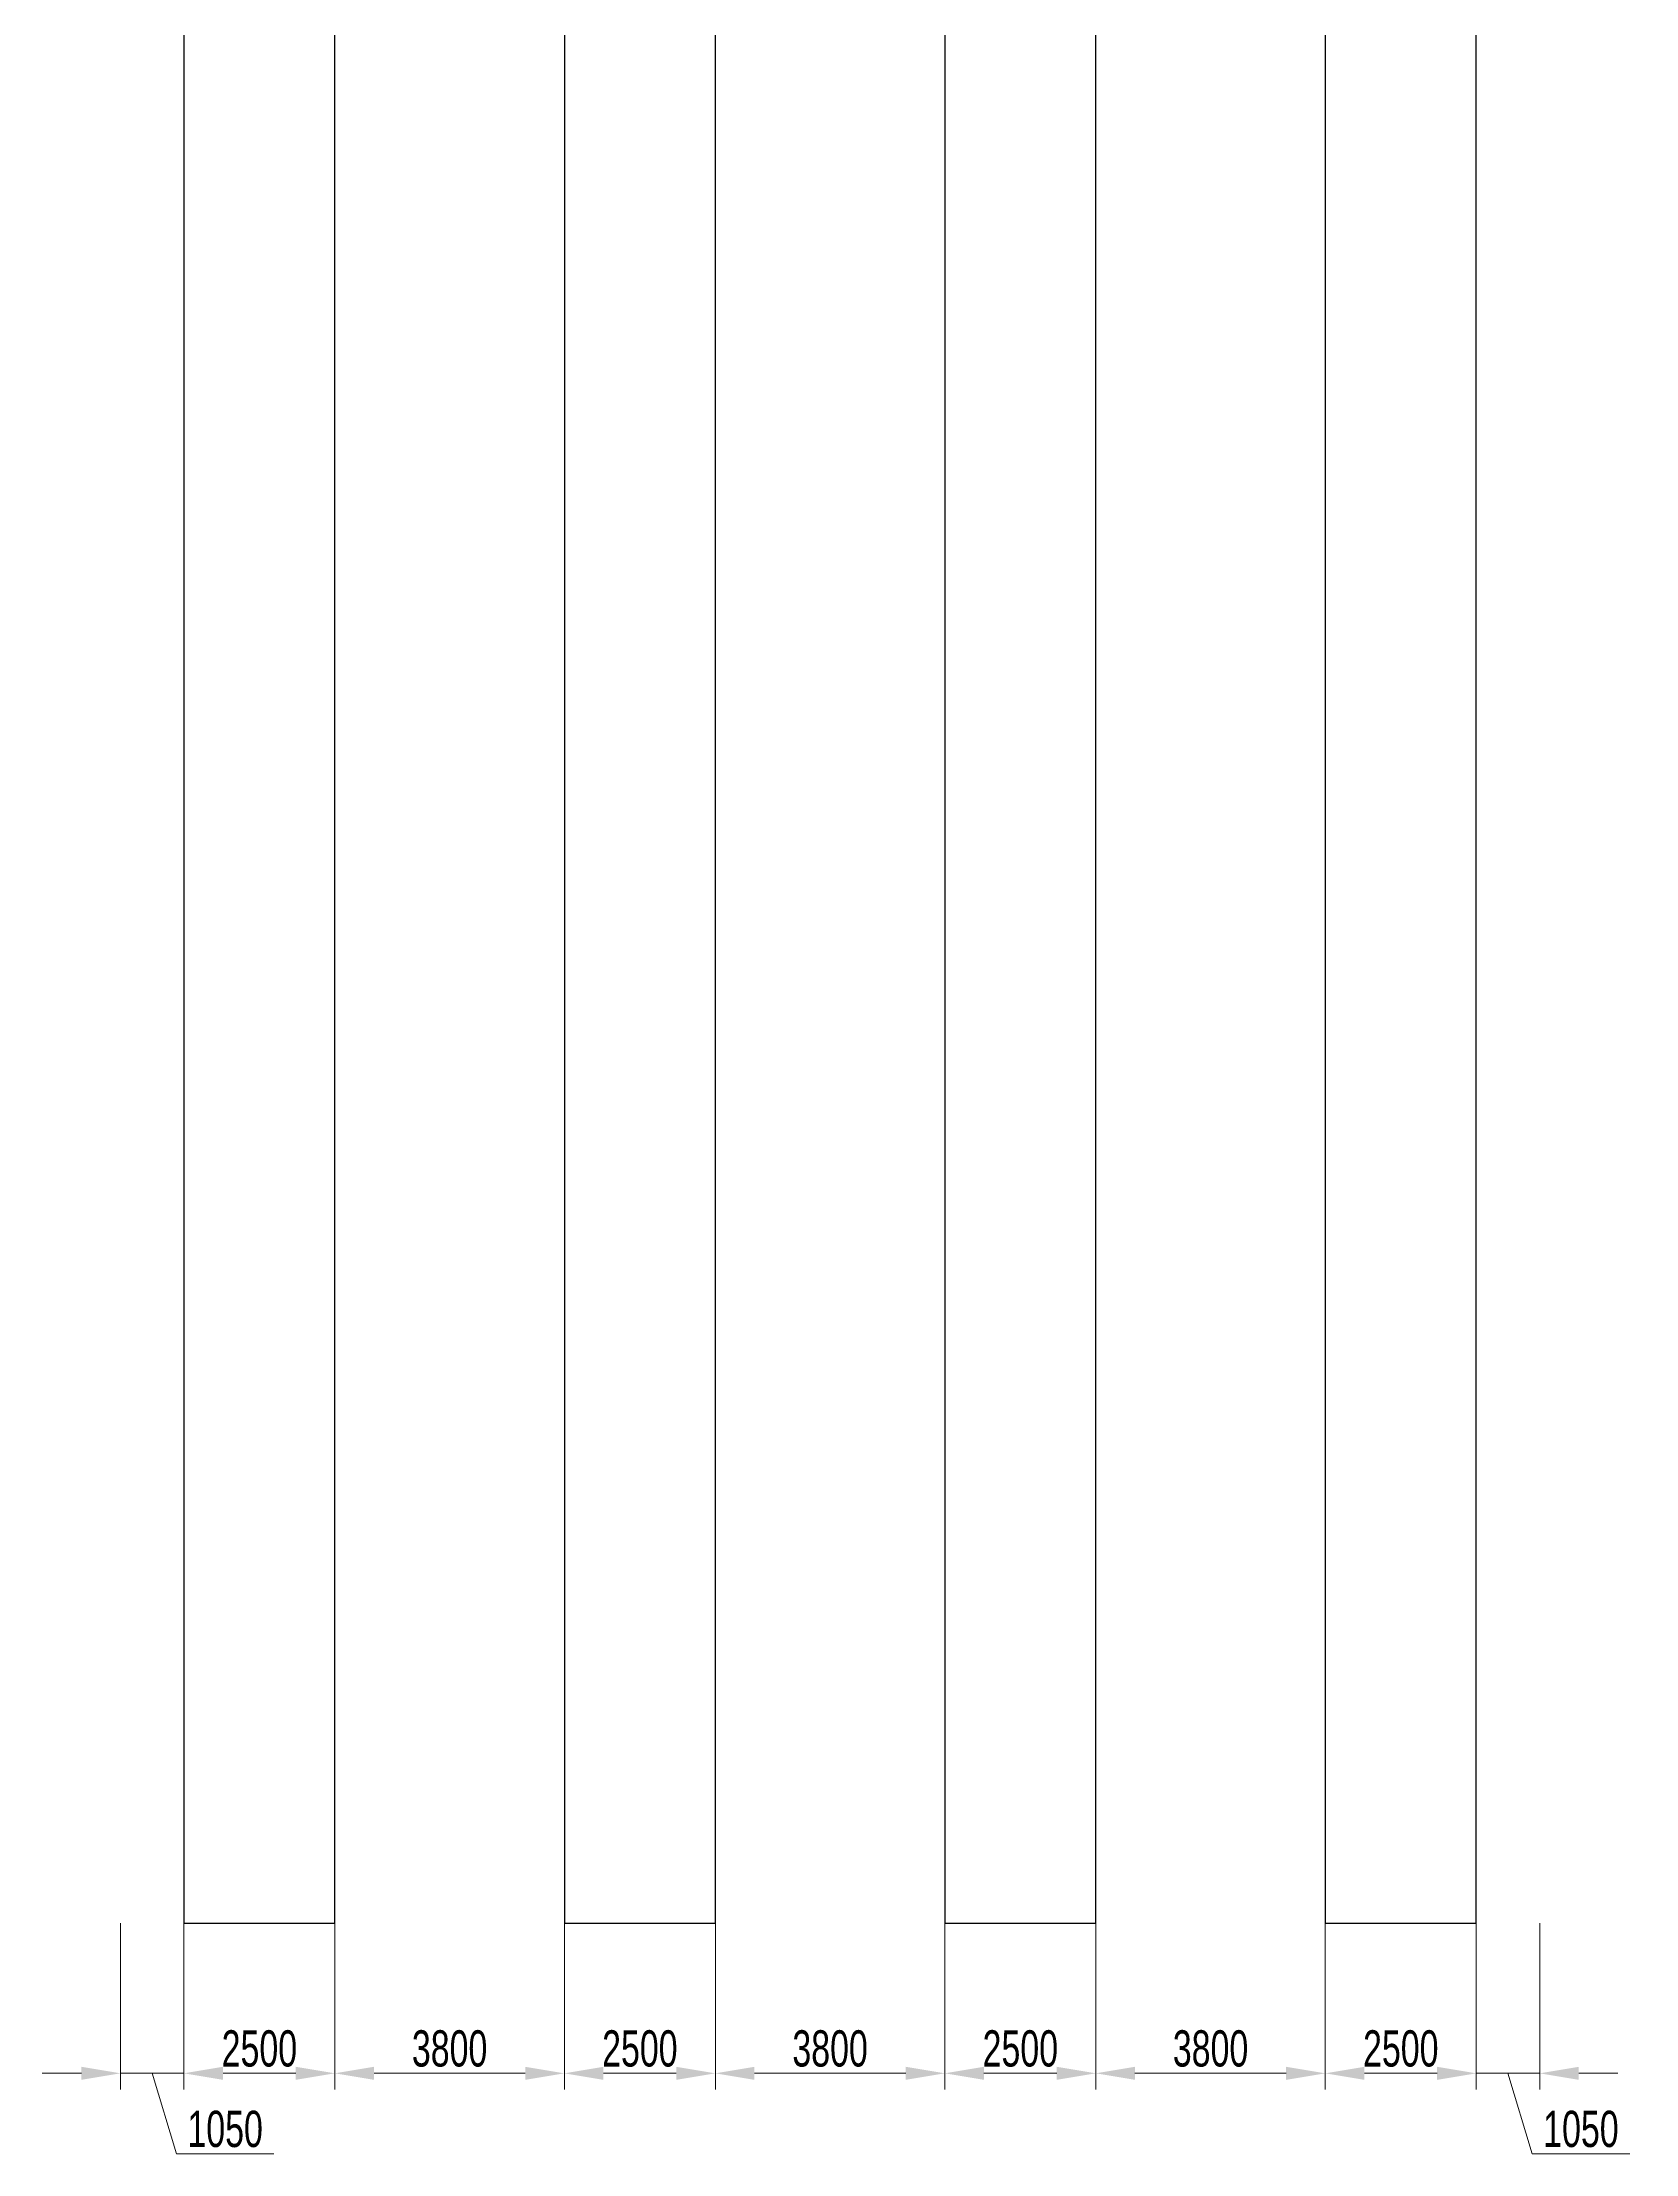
# Model space of a CAD drawing. Header units: millimetres. Extents: x 321435 to 489435, y -71599 to 47189.
# Drawn here: x 421040 to 447427, y -23906 to 11047 of the extents above; entities that cross this region are included whole.
import ezdxf

# ---------------------------------------------------------------- set-up
doc = ezdxf.new("R2010")
doc.units = ezdxf.units.MM
doc.header["$LTSCALE"] = 0.3
doc.header["$PDMODE"] = 34
doc.header["$PDSIZE"] = 5
doc.layers.get('Defpoints').update_dxf_attribs({"lineweight": 50})
doc.layers.add('轮廓线', color=3, linetype='Continuous', lineweight=50)
doc.styles.add('CIVIL', font='fsdb_e.shx', dxfattribs={"width": 0.7, "height": 600, "bigfont": 'fsdb.shx'})
doc.dimstyles.new('修改1', dxfattribs={"dimscale": 0.216, "dimtxt": 600, "dimasz": 3000, "dimexe": 1250, "dimexo": 0.625, "dimgap": 500, "dimtad": 1, "dimdec": 0, "dimdsep": 46, "dimtxsty": 'CIVIL', "dimcen": 2.5, "dimclrd": 3, "dimclre": 3, "dimclrt": 3, "dimadec": 0, "dimazin": 0, "dimtfac": 1, "dimtdec": 0, "dimtmove": 1, "dimatfit": 3, "dimfxl": 1, "dimlwd": 18, "dimlwe": 18, "dimarcsym": 0})

# ---------------------------------------------------------------- blocks, each defined once
blk = doc.blocks.new('*D217')
at = {"layer": 'Defpoints', "color": 0, "ltscale": 100, "transparency": 16777216}
for p in [(422336, -20090), (423386, -20090), (422336, -22574)]:
    blk.add_point(p, dxfattribs=at)
at = {"layer": '轮廓线', "color": 3, "lineweight": 18, "ltscale": 100, "transparency": 16777216}
for p, q in [((422336, -20090), (422336, -22844)), ((423386, -20090), (423386, -22844)), ((421688, -22574), (421040, -22574)), ((423386, -22574), (422336, -22574)), ((423386, -22574), (422336, -22574)), ((422861, -22574), (423261, -23906)), ((424034, -22574), (424682, -22574)), ((423261, -23906), (424877, -23906))]:
    blk.add_line(p, q, dxfattribs=at)
at = {"layer": '轮廓线', "color": 3, "ltscale": 100, "transparency": 16777216}
for points in [[(421688, -22466), (421688, -22682), (422336, -22574)], [(424034, -22466), (424034, -22682), (423386, -22574)]]:
    blk.add_solid(points, dxfattribs=at)
at = {"layer": '轮廓线', "color": 3, "ltscale": 100, "transparency": 16777216, "insert": (424069, -23498), "char_height": 600, "attachment_point": 5, "style": 'CIVIL'}
blk.add_mtext('1050', dxfattribs=at)
blk = doc.blocks.new('*D218')
at = {"layer": 'Defpoints', "color": 0, "ltscale": 100, "transparency": 16777216}
for p in [(423386, -20090), (425886, -20090), (425886, -22574)]:
    blk.add_point(p, dxfattribs=at)
at = {"layer": '轮廓线', "color": 3, "lineweight": 18, "ltscale": 100, "transparency": 16777216}
for p, q in [((423386, -20090), (423386, -22844)), ((425886, -20090), (425886, -22844)), ((424034, -22574), (425238, -22574))]:
    blk.add_line(p, q, dxfattribs=at)
at = {"layer": '轮廓线', "color": 3, "ltscale": 100, "transparency": 16777216}
for points in [[(424034, -22466), (424034, -22682), (423386, -22574)], [(425238, -22466), (425238, -22682), (425886, -22574)]]:
    blk.add_solid(points, dxfattribs=at)
at = {"layer": '轮廓线', "color": 3, "ltscale": 100, "transparency": 16777216, "insert": (424636, -22166), "char_height": 600, "attachment_point": 5, "style": 'CIVIL'}
blk.add_mtext('2500', dxfattribs=at)
blk = doc.blocks.new('*D219')
at = {"layer": 'Defpoints', "color": 0, "ltscale": 100, "transparency": 16777216}
for p in [(425886, -20090), (429686, -20090), (429686, -22574)]:
    blk.add_point(p, dxfattribs=at)
at = {"layer": '轮廓线', "color": 3, "lineweight": 18, "ltscale": 100, "transparency": 16777216}
for p, q in [((425886, -20090), (425886, -22844)), ((429686, -20090), (429686, -22844)), ((426534, -22574), (429038, -22574))]:
    blk.add_line(p, q, dxfattribs=at)
at = {"layer": '轮廓线', "color": 3, "ltscale": 100, "transparency": 16777216}
for points in [[(426534, -22466), (426534, -22682), (425886, -22574)], [(429038, -22466), (429038, -22682), (429686, -22574)]]:
    blk.add_solid(points, dxfattribs=at)
at = {"layer": '轮廓线', "color": 3, "ltscale": 100, "transparency": 16777216, "insert": (427786, -22166), "char_height": 600, "attachment_point": 5, "style": 'CIVIL'}
blk.add_mtext('3800', dxfattribs=at)
blk = doc.blocks.new('*D220')
at = {"layer": 'Defpoints', "color": 0, "ltscale": 100, "transparency": 16777216}
for p in [(429686, -20090), (432186, -20090), (432186, -22574)]:
    blk.add_point(p, dxfattribs=at)
at = {"layer": '轮廓线', "color": 3, "lineweight": 18, "ltscale": 100, "transparency": 16777216}
for p, q in [((429686, -20090), (429686, -22844)), ((432186, -20090), (432186, -22844)), ((430334, -22574), (431538, -22574))]:
    blk.add_line(p, q, dxfattribs=at)
at = {"layer": '轮廓线', "color": 3, "ltscale": 100, "transparency": 16777216}
for points in [[(430334, -22466), (430334, -22682), (429686, -22574)], [(431538, -22466), (431538, -22682), (432186, -22574)]]:
    blk.add_solid(points, dxfattribs=at)
at = {"layer": '轮廓线', "color": 3, "ltscale": 100, "transparency": 16777216, "insert": (430936, -22166), "char_height": 600, "attachment_point": 5, "style": 'CIVIL'}
blk.add_mtext('2500', dxfattribs=at)
blk = doc.blocks.new('*D221')
at = {"layer": 'Defpoints', "color": 0, "ltscale": 100, "transparency": 16777216}
for p in [(432186, -20090), (435986, -20090), (435986, -22574)]:
    blk.add_point(p, dxfattribs=at)
at = {"layer": '轮廓线', "color": 3, "lineweight": 18, "ltscale": 100, "transparency": 16777216}
for p, q in [((432186, -20090), (432186, -22844)), ((435986, -20090), (435986, -22844)), ((432834, -22574), (435338, -22574))]:
    blk.add_line(p, q, dxfattribs=at)
at = {"layer": '轮廓线', "color": 3, "ltscale": 100, "transparency": 16777216}
for points in [[(432834, -22466), (432834, -22682), (432186, -22574)], [(435338, -22466), (435338, -22682), (435986, -22574)]]:
    blk.add_solid(points, dxfattribs=at)
at = {"layer": '轮廓线', "color": 3, "ltscale": 100, "transparency": 16777216, "insert": (434086, -22166), "char_height": 600, "attachment_point": 5, "style": 'CIVIL'}
blk.add_mtext('3800', dxfattribs=at)
blk = doc.blocks.new('*D222')
at = {"layer": 'Defpoints', "color": 0, "ltscale": 100, "transparency": 16777216}
for p in [(435986, -20090), (438486, -20090), (438486, -22574)]:
    blk.add_point(p, dxfattribs=at)
at = {"layer": '轮廓线', "color": 3, "lineweight": 18, "ltscale": 100, "transparency": 16777216}
for p, q in [((435986, -20090), (435986, -22844)), ((438486, -20090), (438486, -22844)), ((436634, -22574), (437838, -22574))]:
    blk.add_line(p, q, dxfattribs=at)
at = {"layer": '轮廓线', "color": 3, "ltscale": 100, "transparency": 16777216}
for points in [[(436634, -22466), (436634, -22682), (435986, -22574)], [(437838, -22466), (437838, -22682), (438486, -22574)]]:
    blk.add_solid(points, dxfattribs=at)
at = {"layer": '轮廓线', "color": 3, "ltscale": 100, "transparency": 16777216, "insert": (437236, -22166), "char_height": 600, "attachment_point": 5, "style": 'CIVIL'}
blk.add_mtext('2500', dxfattribs=at)
blk = doc.blocks.new('*D223')
at = {"layer": 'Defpoints', "color": 0, "ltscale": 100, "transparency": 16777216}
for p in [(438486, -20090), (442286, -20090), (442286, -22574)]:
    blk.add_point(p, dxfattribs=at)
at = {"layer": '轮廓线', "color": 3, "lineweight": 18, "ltscale": 100, "transparency": 16777216}
for p, q in [((438486, -20090), (438486, -22844)), ((442286, -20090), (442286, -22844)), ((439134, -22574), (441638, -22574))]:
    blk.add_line(p, q, dxfattribs=at)
at = {"layer": '轮廓线', "color": 3, "ltscale": 100, "transparency": 16777216}
for points in [[(439134, -22466), (439134, -22682), (438486, -22574)], [(441638, -22466), (441638, -22682), (442286, -22574)]]:
    blk.add_solid(points, dxfattribs=at)
at = {"layer": '轮廓线', "color": 3, "ltscale": 100, "transparency": 16777216, "insert": (440386, -22166), "char_height": 600, "attachment_point": 5, "style": 'CIVIL'}
blk.add_mtext('3800', dxfattribs=at)
blk = doc.blocks.new('*D225')
at = {"layer": 'Defpoints', "color": 0, "ltscale": 100, "transparency": 16777216}
for p in [(444786, -20090), (445836, -20090), (445836, -22574)]:
    blk.add_point(p, dxfattribs=at)
at = {"layer": '轮廓线', "color": 3, "lineweight": 18, "ltscale": 100, "transparency": 16777216}
for p, q in [((444786, -20090), (444786, -22844)), ((445836, -20090), (445836, -22844)), ((444138, -22574), (443490, -22574)), ((444786, -22574), (445836, -22574)), ((444786, -22574), (445836, -22574)), ((445311, -22574), (445711, -23906)), ((446484, -22574), (447132, -22574)), ((445711, -23906), (447327, -23906))]:
    blk.add_line(p, q, dxfattribs=at)
at = {"layer": '轮廓线', "color": 3, "ltscale": 100, "transparency": 16777216}
for points in [[(444138, -22466), (444138, -22682), (444786, -22574)], [(446484, -22466), (446484, -22682), (445836, -22574)]]:
    blk.add_solid(points, dxfattribs=at)
at = {"layer": '轮廓线', "color": 3, "ltscale": 100, "transparency": 16777216, "insert": (446519, -23498), "char_height": 600, "attachment_point": 5, "style": 'CIVIL'}
blk.add_mtext('1050', dxfattribs=at)
blk = doc.blocks.new('*D224')
at = {"layer": 'Defpoints', "color": 0, "ltscale": 100, "transparency": 16777216}
for p in [(442286, -20090), (444786, -20090), (442286, -22574)]:
    blk.add_point(p, dxfattribs=at)
at = {"layer": '轮廓线', "color": 3, "lineweight": 18, "ltscale": 100, "transparency": 16777216}
for p, q in [((442286, -20090), (442286, -22844)), ((444786, -20090), (444786, -22844)), ((444138, -22574), (442934, -22574))]:
    blk.add_line(p, q, dxfattribs=at)
at = {"layer": '轮廓线', "color": 3, "ltscale": 100, "transparency": 16777216}
for points in [[(442934, -22466), (442934, -22682), (442286, -22574)], [(444138, -22466), (444138, -22682), (444786, -22574)]]:
    blk.add_solid(points, dxfattribs=at)
at = {"layer": '轮廓线', "color": 3, "ltscale": 100, "transparency": 16777216, "insert": (443536, -22166), "char_height": 600, "attachment_point": 5, "style": 'CIVIL'}
blk.add_mtext('2500', dxfattribs=at)

msp = doc.modelspace()

# ---------------------------------------------------------------- linework, layer by layer
at = {"ltscale": 100}
for points in [[(423386, -20090.2), (425886, -20090.2), (425886, 29909.8), (423386, 29909.8)], [(429686, -20090.2), (432186, -20090.2), (432186, 29909.8), (429686, 29909.8)], [(435986, -20090.2), (438486, -20090.2), (438486, 29909.8), (435986, 29909.8)], [(442286, -20090.2), (444786, -20090.2), (444786, 29909.8), (442286, 29909.8)]]:
    msp.add_lwpolyline(points, close=True, dxfattribs=at)

# ---------------------------------------------------------------- dimensions: what is measured, and where the dimension line sits
at = {"layer": '轮廓线', "ltscale": 100}
for p1, p2, distance, picture, middle in [((423386, -20090.2), (422336, -20090.2), 2483.5, '*D217', (423368.6, -23497.7)), ((423386, -20090.2), (425886, -20090.2), -2483.5, '*D218', (424636, -22165.7)), ((425886, -20090.2), (429686, -20090.2), -2483.5, '*D219', (427786, -22165.7)), ((429686, -20090.2), (432186, -20090.2), -2483.5, '*D220', (430936, -22165.7)), ((432186, -20090.2), (435986, -20090.2), -2483.5, '*D221', (434086, -22165.7)), ((435986, -20090.2), (438486, -20090.2), -2483.5, '*D222', (437236, -22165.7)), ((438486, -20090.2), (442286, -20090.2), -2483.5, '*D223', (440386, -22165.7)), ((444786, -20090.2), (442286, -20090.2), 2483.5, '*D224', (443536, -22165.7)), ((444786, -20090.2), (445836, -20090.2), -2483.5, '*D225', (445818.6, -23497.7))]:
    dim = msp.add_aligned_dim(p1=p1, p2=p2, distance=distance, dimstyle='修改1', override={"dimfxl": 1.5}, dxfattribs=at)
    dim.commit()
    dim.dimension.update_dxf_attribs({"geometry": picture, "text_midpoint": middle})

doc.saveas('drawing.dxf')
